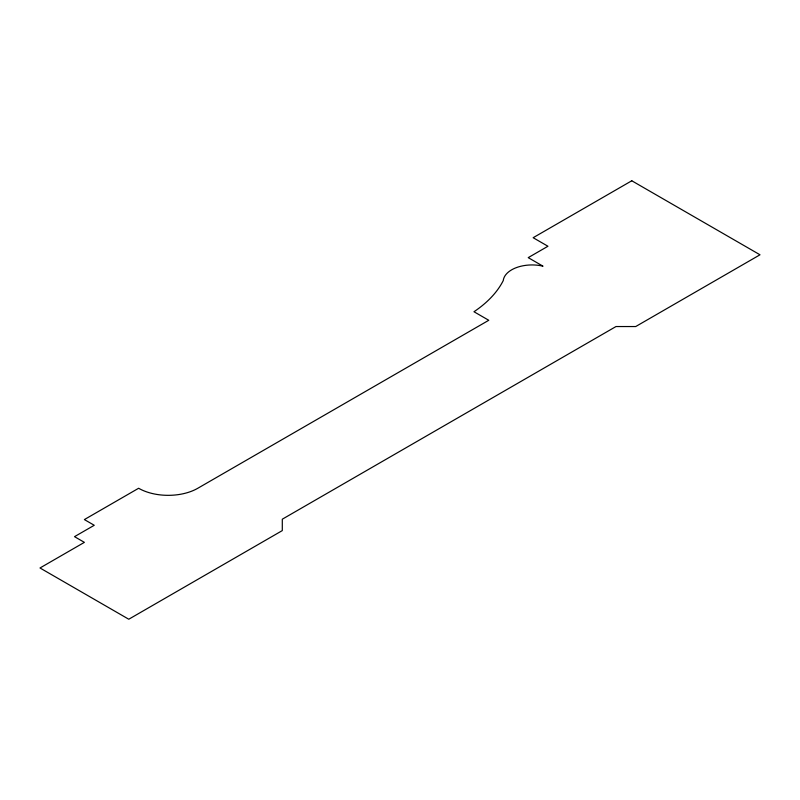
<?xml version="1.0" encoding="UTF-8"?>
<svg xmlns="http://www.w3.org/2000/svg" width="800" height="800" viewBox="0 0 800 800"><rect width="100%" height="100%" fill="white"/><g stroke="black" fill="none" stroke-linecap="round" stroke-linejoin="round"><path stroke-width="1.2" d="M631.78 180.77L533.15 237.71L547.95 246.25L528.22 257.64L543.01 266.18A28.87 16.67 0 0 0 503.27 280.54A144.71 83.55 0 0 1 473.97 311.74L488.77 320.28L197.81 488.26A41.85 24.16 0 0 1 138.63 488.26L84.38 519.58L94.25 525.28L74.52 536.66L84.38 542.36L40 567.98L128.77 619.23L282.3 530.59L282.3 519.2L616 326.54L635.72 326.54L760 254.79L631.78 180.77"/></g></svg>
